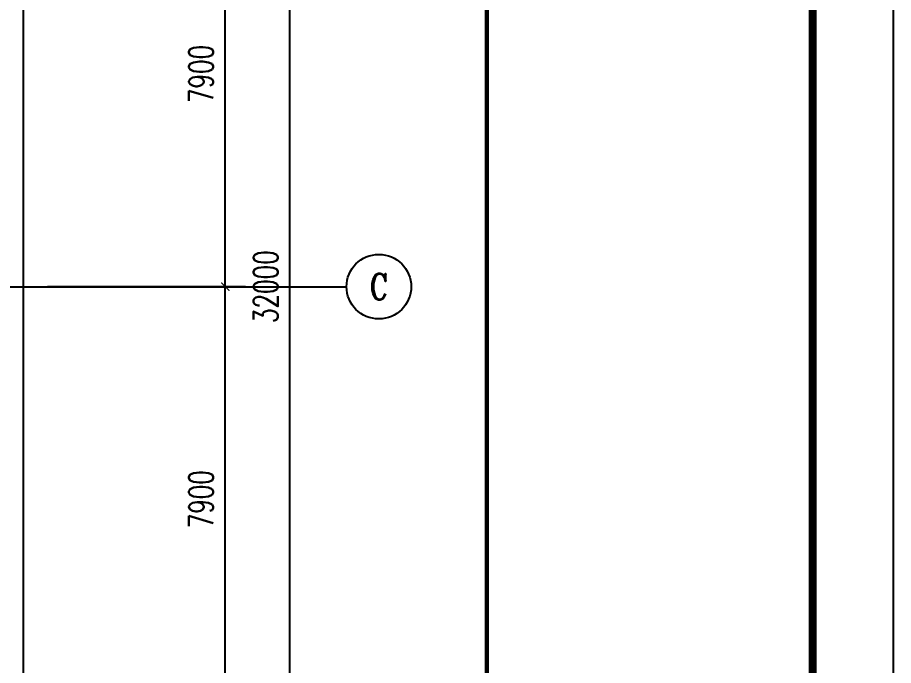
# Model space of a CAD drawing. Extents: x 1162612 to 1711260, y -157368 to 197905.
# Drawn here: x 1677381 to 1693643, y -61100 to -49062 of the extents above; entities that cross this region are included whole.
import ezdxf
from ezdxf.enums import TextEntityAlignment as Align

# ---------------------------------------------------------------- set-up
doc = ezdxf.new("R2010")
doc.units = 0
doc.header["$LTSCALE"] = 1000
doc.header["$MEASUREMENT"] = 0
doc.linetypes.add('DOTE', pattern=[2.42, 2, -0.2, 0.02, -0.2])
doc.layers.get('0').update_dxf_attribs({"linetype": 'CONTINUOUS'})
doc.layers.get('DEFPOINTS').update_dxf_attribs({"linetype": 'CONTINUOUS'})
for name, color, linetype in [('AXIS', 3, 'CONTINUOUS'), ('AXIS_TEXT', 7, 'CONTINUOUS'), ('DOTE', 1, 'DOTE'), ('GROUND', 2, 'CONTINUOUS'), ('PP-PM-TK', 7, 'CONTINUOUS'), ('PUB_TITLE', 4, 'CONTINUOUS')]:
    doc.layers.add(name, color=color, linetype=linetype)
doc.styles.add('_TCH_AXIS', font='COMPLEX', dxfattribs={"bigfont": 'GBCBIG'})
doc.styles.add('COMPLEX', font='COMPLEX')
doc.styles.add('DIM_FONT', font='SIMPLEX', dxfattribs={"width": 0.7, "bigfont": 'GBCBIG'})
doc.dimstyles.new('DIMN150', dxfattribs={"dimscale": 1.5, "dimtxt": 300, "dimasz": 100, "dimexe": 250, "dimexo": 300, "dimgap": 150, "dimtad": 1, "dimdec": 0, "dimzin": 0, "dimtxsty": 'DIM_FONT', "dimblk": 'ARCHTICK', "dimcen": 0.09, "dimclrt": 7, "dimazin": 3, "dimtfac": 1, "dimtdec": 0, "dimtix": 1, "dimtmove": 0, "dimatfit": 3, "dimtolj": 1, "dimtzin": 0})

# ---------------------------------------------------------------- blocks, each defined once
blk = doc.blocks.new('_AXISO')
blk.add_circle((0, 0), 0.5)
at = {"layer": 'AXIS_TEXT', "style": 'COMPLEX', "width": 1.041667}
blk.add_attdef('A', text='', height=0.56, dxfattribs=at).set_placement((-0.25, -0.28), (0.25, -0.28), align=Align.FIT)
blk = doc.blocks.new('_ARCHTICK')
at = {"color": 0, "linetype": 'BYBLOCK', "const_width": 0.15}
blk.add_lwpolyline([(-0.5, -0.5), (0.5, 0.5)], dxfattribs=at)
blk = doc.blocks.new('*D148')
at = {"layer": 'AXIS', "color": 0}
for p, q in [((1787114, 98977), (1791989, 98977)), ((1791614, 66977), (1791614, 98977)), ((1787114, 66977), (1791989, 66977))]:
    blk.add_line(p, q, dxfattribs=at)
at = {"layer": 'DEFPOINTS', "color": 0}
for p in [(1786664, 98977), (1791614, 98977), (1786664, 66977)]:
    blk.add_point(p, dxfattribs=at)
at = {"layer": 'AXIS', "color": 0, "xscale": 150, "yscale": 150, "zscale": 150}
for p, rotation in [((1791614, 98977), 90), ((1791614, 66977), 270)]:
    blk.add_blockref('_ARCHTICK', p, dxfattribs=dict(at, rotation=rotation))
at = {"layer": 'AXIS', "color": 7, "insert": (1791164, 82977), "char_height": 450, "attachment_point": 5, "rotation": 90, "style": 'DIM_FONT'}
blk.add_mtext('\\A1;32000', dxfattribs=at)
blk = doc.blocks.new('*D151')
at = {"layer": 'AXIS', "color": 0}
for p, q in [((1787114, 82977), (1790789, 82977)), ((1790414, 75077), (1790414, 82977)), ((1787114, 75077), (1790789, 75077))]:
    blk.add_line(p, q, dxfattribs=at)
at = {"layer": 'DEFPOINTS', "color": 0}
for p in [(1786664, 82977), (1790414, 82977), (1786664, 75077)]:
    blk.add_point(p, dxfattribs=at)
at = {"layer": 'AXIS', "color": 0, "xscale": 150, "yscale": 150, "zscale": 150}
for p, rotation in [((1790414, 82977), 90), ((1790414, 75077), 270)]:
    blk.add_blockref('_ARCHTICK', p, dxfattribs=dict(at, rotation=rotation))
at = {"layer": 'AXIS', "color": 7, "insert": (1789964, 79027), "char_height": 450, "attachment_point": 5, "rotation": 90, "style": 'DIM_FONT'}
blk.add_mtext('\\A1;7900', dxfattribs=at)
blk = doc.blocks.new('*D152')
at = {"layer": 'AXIS', "color": 0}
for p, q in [((1787114, 90877), (1790789, 90877)), ((1790414, 82977), (1790414, 90877)), ((1787114, 82977), (1790789, 82977))]:
    blk.add_line(p, q, dxfattribs=at)
at = {"layer": 'DEFPOINTS', "color": 0}
for p in [(1786664, 90877), (1790414, 90877), (1786664, 82977)]:
    blk.add_point(p, dxfattribs=at)
at = {"layer": 'AXIS', "color": 0, "xscale": 150, "yscale": 150, "zscale": 150}
for p, rotation in [((1790414, 90877), 90), ((1790414, 82977), 270)]:
    blk.add_blockref('_ARCHTICK', p, dxfattribs=dict(at, rotation=rotation))
at = {"layer": 'AXIS', "color": 7, "insert": (1789964, 86927), "char_height": 450, "attachment_point": 5, "rotation": 90, "style": 'DIM_FONT'}
blk.add_mtext('\\A1;7900', dxfattribs=at)
blk = doc.blocks.new('D2222')
at = {"layer": 'AXIS', "color": 8}
blk.add_line((1786664.1, 82976.5), (1792664.1, 82976.5), dxfattribs=at)
at = {"layer": 'DOTE', "color": 8}
blk.add_line((1734064.1, 82976.5), (1786664.1, 82976.5), dxfattribs=at)
at = {"layer": 'GROUND', "color": 8}
blk.add_line((1786664.1, 66176.5), (1786664.1, 99776.5), dxfattribs=at)
at = {"layer": 'AXIS', "color": 8}
ref = blk.add_blockref('_AXISO', (1793264.1, 82976.5), dxfattribs=dict(at, xscale=1200, yscale=1200, zscale=1200))
ref.add_attrib('A', 'C', dxfattribs={"layer": 'AXIS_TEXT', "color": 8, "height": 480.7, "style": '_TCH_AXIS'}).set_placement((1793092.4, 82736.2), (1793435.8, 82736.2), align=Align.FIT)
for p1, p2, distance, picture, middle in [((1786664.1, 66976.5), (1786664.1, 98976.5), -4950, '*D148', (1791164.1, 82976.5)), ((1786664.1, 82976.5), (1786664.1, 90876.5), -3750, '*D152', (1789964.1, 86926.5)), ((1786664.1, 75076.5), (1786664.1, 82976.5), -3750, '*D151', (1789964.1, 79026.5))]:
    dim = blk.add_aligned_dim(p1=p1, p2=p2, distance=distance, dimstyle='DIMN150', dxfattribs=at)
    dim.commit()
    dim.dimension.update_dxf_attribs({"geometry": picture, "text_midpoint": middle})

msp = doc.modelspace()

# ---------------------------------------------------------------- linework, layer by layer
at = {"layer": 'PP-PM-TK', "color": 4, "const_width": 77}
msp.add_lwpolyline([(1686093, -27975), (1686093, -87975)], dxfattribs=at)
at = {"layer": 'PUB_TITLE'}
msp.add_lwpolyline([(1604543, -89475), (1693643, -89475), (1693643, -26475), (1604543, -26475)], close=True, dxfattribs=at)
at = {"layer": 'PUB_TITLE', "const_width": 150}
msp.add_lwpolyline([(1608293, -87975), (1692143, -87975), (1692143, -27975), (1608293, -27975)], close=True, dxfattribs=at)

# ---------------------------------------------------------------- block references
msp.add_blockref('D2222', (-109175, -137039))

doc.saveas('drawing.dxf')
